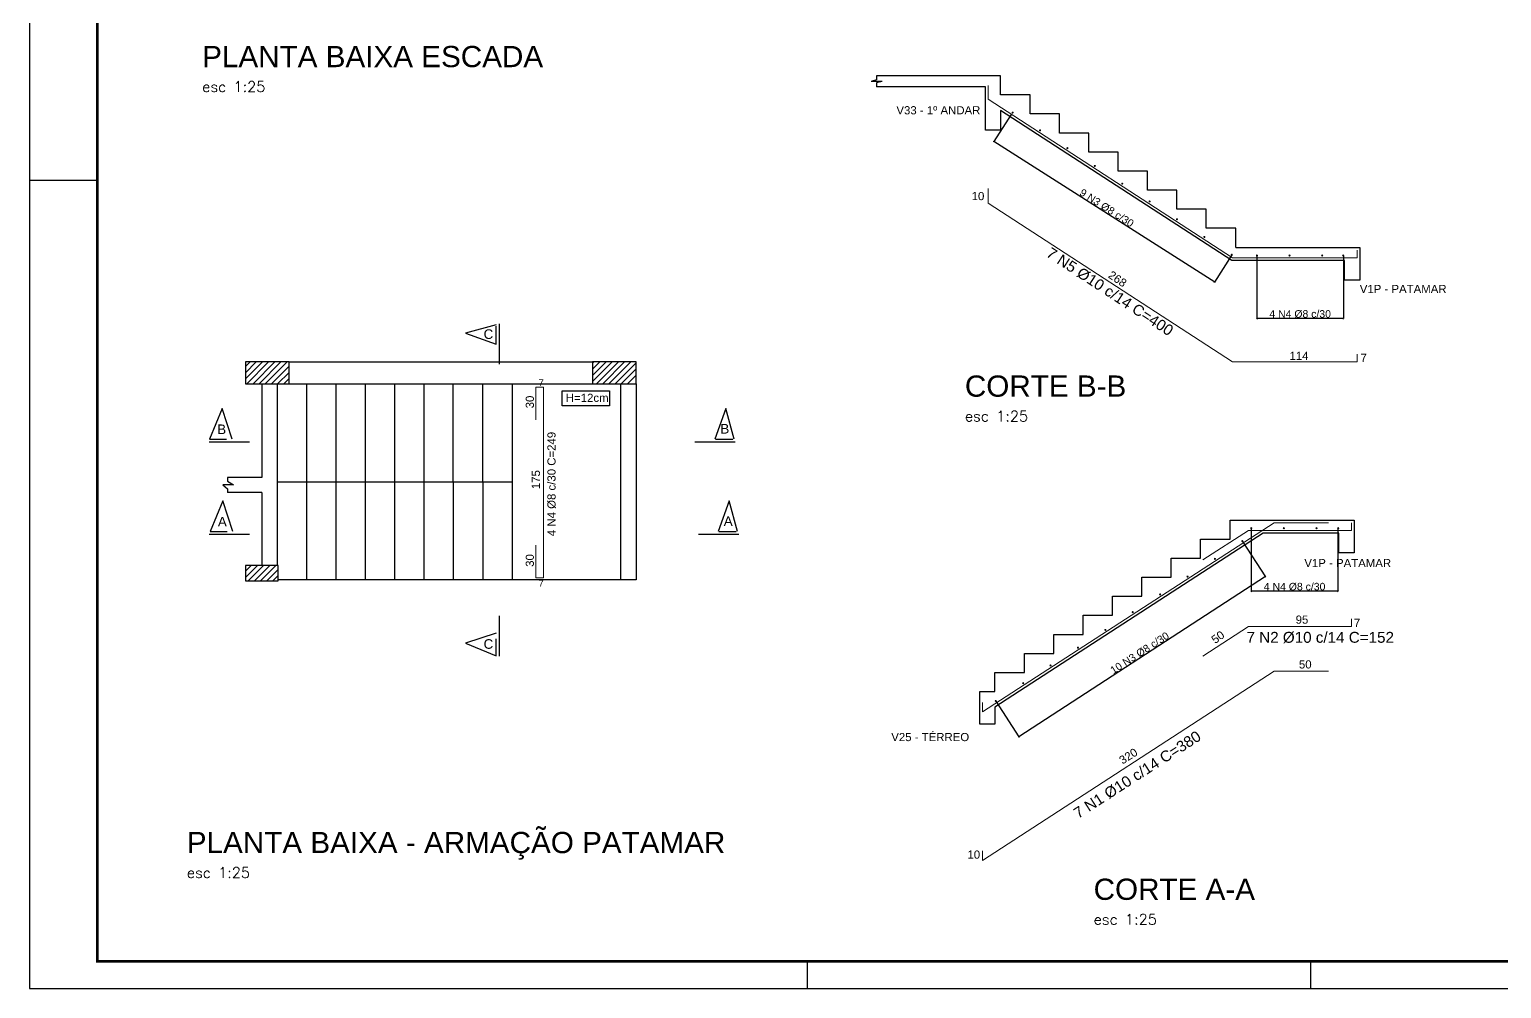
# Model space of a CAD drawing. Header units: millimetres. Extents: x 347 to 1066, y -68 to -9.
# Drawn here: x 527.6 to 581.7, y -68.2 to -32.9 of the extents above; entities that cross this region are included whole.
import ezdxf

# ---------------------------------------------------------------- set-up
doc = ezdxf.new("R2010")
doc.units = ezdxf.units.MM
doc.linetypes.add('HIDDEN', pattern=[9.525, 6.35, -3.175])
doc.layers.add('ARM_LONGITUDINAL_Ø10', color=33, linetype='Continuous', lineweight=9)
doc.layers.add('ARM_LONGITUDINAL_Ø8', color=32, linetype='Continuous', lineweight=9)
for name, color, linetype in [('ARQ-FOLHA', 7, 'Continuous'), ('ARQ-TEXTO4', 1, 'Continuous'), ('COTA CYPE', 31, 'Continuous'), ('LINHAS GERAIS.', 7, 'Continuous')]:
    doc.layers.add(name, color=color, linetype=linetype)
doc.styles.add('ROMANS', font='romans.shx')
doc.styles.get("Standard").update_dxf_attribs({"font": 'arial.ttf'})
doc.dimstyles.new('Copy of 1-50', dxfattribs={"dimscale": 0.05, "dimtxt": 7.5, "dimasz": 0.8, "dimexe": 0.1, "dimexo": 0.2, "dimgap": 0.3, "dimtad": 1, "dimdec": 1, "dimlfac": 25, "dimzin": 1, "dimtxsty": 'Standard', "dimblk": 'OBLIQUE', "dimcen": 10, "dimdle": 0.1, "dimclrd": 7, "dimclre": 8, "dimclrt": 256, "dimadec": 0, "dimazin": 2, "dimtfac": 1, "dimtdec": 1, "dimtmove": 2, "dimatfit": 0, "dimldrblk": 'OBLIQUE', "dimfxl": 0, "dimlwd": -1, "dimlwe": -1, "dimarcsym": 0})

# ---------------------------------------------------------------- blocks, each defined once
blk = doc.blocks.new('FOLHA A1')
at = {"layer": 'ARQ-FOLHA'}
for p, q in [((0, 0), (0, -594)), ((0, -297), (25, -297)), ((286, -594), (286, -584)), ((471, -594), (471, -584)), ((0, -594), (841, -594))]:
    blk.add_line(p, q, dxfattribs=at)
at = {"layer": 'ARQ-FOLHA', "const_width": 1}
blk.add_lwpolyline([(25, -10), (25, -584), (831, -584), (831, -10), (25, -10)], dxfattribs=at)
blk = doc.blocks.new('_OBLIQUE')
at = {"color": 0, "linetype": 'ByBlock'}
blk.add_line((-0.5, -0.5), (0.5, 0.5), dxfattribs=at)
blk = doc.blocks.new('*D369')
at = {"layer": 'COTA CYPE', "color": 8}
for p, q in [((572.489, -51.273), (572.489, -53.581)), ((575.678, -51.273), (575.678, -53.581))]:
    blk.add_line(p, q, dxfattribs=at)
at = {"layer": 'COTA CYPE', "color": 7}
blk.add_line((575.683, -53.576), (572.484, -53.576), dxfattribs=at)
at = {"layer": 'Defpoints', "color": 0}
for p in [(572.489, -51.263), (575.678, -51.263), (572.489, -53.576)]:
    blk.add_point(p, dxfattribs=at)
at = {"layer": 'COTA CYPE', "color": 7, "xscale": 0.04000000000000001, "yscale": 0.04000000000000001, "zscale": 0.04000000000000001, "rotation": 180}
blk.add_blockref('_OBLIQUE', (572.489, -53.576), dxfattribs=at)
at = {"layer": 'COTA CYPE', "color": 7, "xscale": 0.04000000000000001, "yscale": 0.04000000000000001, "zscale": 0.04000000000000001}
blk.add_blockref('_OBLIQUE', (575.678, -53.576), dxfattribs=at)
at = {"layer": 'COTA CYPE', "insert": (574.084, -53.413), "char_height": 0.275, "width": 4.43769, "attachment_point": 5}
blk.add_mtext('4 N4 %%C8 c/30', dxfattribs=at)
blk = doc.blocks.new('*D370')
at = {"layer": 'COTA CYPE', "color": 8}
for p, q in [((572.167, -51.746), (573.012, -53.048)), ((563.106, -57.622), (563.95, -58.925))]:
    blk.add_line(p, q, dxfattribs=at)
at = {"layer": 'COTA CYPE', "color": 7}
blk.add_line((573.013, -53.042), (563.943, -58.923), dxfattribs=at)
at = {"layer": 'Defpoints', "color": 0}
for p in [(572.162, -51.737), (563.1, -57.614), (563.948, -58.921)]:
    blk.add_point(p, dxfattribs=at)
at = {"layer": 'COTA CYPE', "color": 7, "xscale": 0.04000000000000001, "yscale": 0.04000000000000001, "zscale": 0.04000000000000001}
for p, rotation in [((573.009, -53.044), 32.96198983538624), ((563.948, -58.921), 212.9619898353862)]:
    blk.add_blockref('_OBLIQUE', p, dxfattribs=dict(at, rotation=rotation))
at = {"layer": 'COTA CYPE', "insert": (568.39, -55.846), "char_height": 0.275, "width": 5.68076, "attachment_point": 5, "rotation": 32.962}
blk.add_mtext('10 N3 %%C8 c/30', dxfattribs=at)
blk = doc.blocks.new('*D371')
at = {"layer": 'COTA CYPE', "color": 8}
for p, q in [((572.698, -41.254), (572.698, -43.562)), ((575.878, -41.254), (575.878, -43.562))]:
    blk.add_line(p, q, dxfattribs=at)
at = {"layer": 'COTA CYPE', "color": 7}
blk.add_line((575.883, -43.557), (572.693, -43.557), dxfattribs=at)
at = {"layer": 'Defpoints', "color": 0}
for p in [(572.698, -41.244), (575.878, -41.244), (572.698, -43.557)]:
    blk.add_point(p, dxfattribs=at)
at = {"layer": 'COTA CYPE', "color": 7, "xscale": 0.04000000000000001, "yscale": 0.04000000000000001, "zscale": 0.04000000000000001, "rotation": 180}
blk.add_blockref('_OBLIQUE', (572.698, -43.557), dxfattribs=at)
at = {"layer": 'COTA CYPE', "color": 7, "xscale": 0.04000000000000001, "yscale": 0.04000000000000001, "zscale": 0.04000000000000001}
blk.add_blockref('_OBLIQUE', (575.878, -43.557), dxfattribs=at)
at = {"layer": 'COTA CYPE', "insert": (574.288, -43.394), "char_height": 0.275, "width": 4.43769, "attachment_point": 5}
blk.add_mtext('4 N4 %%C8 c/30', dxfattribs=at)
blk = doc.blocks.new('*D372')
at = {"layer": 'COTA CYPE', "color": 8}
for p, q in [((563.667, -36.061), (563.032, -37.059)), ((571.779, -41.223), (571.144, -42.221))]:
    blk.add_line(p, q, dxfattribs=at)
at = {"layer": 'COTA CYPE', "color": 7}
blk.add_line((571.151, -42.22), (563.031, -37.052), dxfattribs=at)
at = {"layer": 'Defpoints', "color": 0}
for p in [(563.673, -36.052), (563.035, -37.055), (571.785, -41.215)]:
    blk.add_point(p, dxfattribs=at)
at = {"layer": 'COTA CYPE', "color": 7, "xscale": 0.04000000000000001, "yscale": 0.04000000000000001, "zscale": 0.04000000000000001}
for p, rotation in [((563.035, -37.055), 147.5262374383181), ((571.147, -42.217), 327.5262374383181)]:
    blk.add_blockref('_OBLIQUE', p, dxfattribs=dict(at, rotation=rotation))
at = {"layer": 'COTA CYPE', "insert": (567.178, -39.498), "char_height": 0.275, "width": 7.39169, "attachment_point": 5, "rotation": 327.5262}
blk.add_mtext('9 N3 %%C8 c/30', dxfattribs=at)

msp = doc.modelspace()

# ---------------------------------------------------------------- hatches: boundary and pattern name
at = {"layer": 'ARM_LONGITUDINAL_Ø8'}
h = msp.add_hatch(color=256, dxfattribs=at)
h.dxf.hatch_style = 1
edge = h.paths.add_edge_path()
edge.add_arc((563.7184, -35.9931), 0.04, 180, 540, ccw=False)
h = msp.add_hatch(color=256, dxfattribs=at)
h.dxf.hatch_style = 1
edge = h.paths.add_edge_path()
edge.add_arc((564.7254, -36.6458), 0.04, 180, 540, ccw=False)
h = msp.add_hatch(color=256, dxfattribs=at)
h.dxf.hatch_style = 1
edge = h.paths.add_edge_path()
edge.add_arc((565.7324, -37.2985), 0.04, 180, 540, ccw=False)
h = msp.add_hatch(color=256, dxfattribs=at)
h.dxf.hatch_style = 1
edge = h.paths.add_edge_path()
edge.add_arc((566.7394, -37.9511), 0.04, 180, 540, ccw=False)
h = msp.add_hatch(color=256, dxfattribs=at)
h.dxf.hatch_style = 1
edge = h.paths.add_edge_path()
edge.add_arc((567.7464, -38.6038), 0.04, 180, 540, ccw=False)
h = msp.add_hatch(color=256, dxfattribs=at)
h.dxf.hatch_style = 1
edge = h.paths.add_edge_path()
edge.add_arc((568.7534, -39.2565), 0.04, 180, 540, ccw=False)
h = msp.add_hatch(color=256, dxfattribs=at)
h.dxf.hatch_style = 1
edge = h.paths.add_edge_path()
edge.add_arc((569.7603, -39.9092), 0.04, 180, 540, ccw=False)
h = msp.add_hatch(color=256, dxfattribs=at)
h.dxf.hatch_style = 1
edge = h.paths.add_edge_path()
edge.add_arc((570.7673, -40.5618), 0.04, 180, 540, ccw=False)
h = msp.add_hatch(color=256, dxfattribs=at)
h.dxf.hatch_style = 1
edge = h.paths.add_edge_path()
edge.add_arc((571.7743, -41.2145), 0.04, 180, 540, ccw=False)
h = msp.add_hatch(color=256, dxfattribs=at)
h.dxf.hatch_style = 1
edge = h.paths.add_edge_path()
edge.add_arc((572.6984, -41.2439), 0.04, 180, 540, ccw=False)
h = msp.add_hatch(color=256, dxfattribs=at)
h.dxf.hatch_style = 1
edge = h.paths.add_edge_path()
edge.add_arc((573.8984, -41.2439), 0.04, 180, 540, ccw=False)
h = msp.add_hatch(color=256, dxfattribs=at)
h.dxf.hatch_style = 1
edge = h.paths.add_edge_path()
edge.add_arc((575.0984, -41.2439), 0.04, 180, 540, ccw=False)
h = msp.add_hatch(color=256, dxfattribs=at)
h.dxf.hatch_style = 1
edge = h.paths.add_edge_path()
edge.add_arc((575.8694, -41.2439), 0.04, 180, 540, ccw=False)
h = msp.add_hatch(color=256, dxfattribs=at)
h.dxf.hatch_style = 1
edge = h.paths.add_edge_path()
edge.add_arc((572.4901, -51.2627), 0.04, 180, 540, ccw=False)
h = msp.add_hatch(color=256, dxfattribs=at)
h.dxf.hatch_style = 1
edge = h.paths.add_edge_path()
edge.add_arc((573.6901, -51.2627), 0.04, 180, 540, ccw=False)
h = msp.add_hatch(color=256, dxfattribs=at)
h.dxf.hatch_style = 1
edge = h.paths.add_edge_path()
edge.add_arc((574.8901, -51.2627), 0.04, 180, 540, ccw=False)
h = msp.add_hatch(color=256, dxfattribs=at)
h.dxf.hatch_style = 1
edge = h.paths.add_edge_path()
edge.add_arc((575.6864, -51.2627), 0.04, 180, 540, ccw=False)
h = msp.add_hatch(color=256, dxfattribs=at)
h.dxf.hatch_style = 1
edge = h.paths.add_edge_path()
edge.add_arc((572.1621, -51.7358), 0.04, 180, 540, ccw=False)
h = msp.add_hatch(color=256, dxfattribs=at)
h.dxf.hatch_style = 1
edge = h.paths.add_edge_path()
edge.add_arc((571.1551, -52.3884), 0.04, 180, 540, ccw=False)
h = msp.add_hatch(color=256, dxfattribs=at)
h.dxf.hatch_style = 1
edge = h.paths.add_edge_path()
edge.add_arc((570.1481, -53.0411), 0.04, 180, 540, ccw=False)
h = msp.add_hatch(color=256, dxfattribs=at)
h.dxf.hatch_style = 1
edge = h.paths.add_edge_path()
edge.add_arc((569.1411, -53.6938), 0.04, 180, 540, ccw=False)
h = msp.add_hatch(color=256, dxfattribs=at)
h.dxf.hatch_style = 1
edge = h.paths.add_edge_path()
edge.add_arc((568.1341, -54.3464), 0.04, 180, 540, ccw=False)
h = msp.add_hatch(color=256, dxfattribs=at)
h.dxf.hatch_style = 1
edge = h.paths.add_edge_path()
edge.add_arc((567.1272, -54.9991), 0.04, 180, 540, ccw=False)
h = msp.add_hatch(color=256, dxfattribs=at)
h.dxf.hatch_style = 1
edge = h.paths.add_edge_path()
edge.add_arc((566.1202, -55.6518), 0.04, 180, 540, ccw=False)
h = msp.add_hatch(color=256, dxfattribs=at)
h.dxf.hatch_style = 1
edge = h.paths.add_edge_path()
edge.add_arc((565.1132, -56.3045), 0.04, 180, 540, ccw=False)
h = msp.add_hatch(color=256, dxfattribs=at)
h.dxf.hatch_style = 1
edge = h.paths.add_edge_path()
edge.add_arc((564.1062, -56.9571), 0.04, 180, 540, ccw=False)
h = msp.add_hatch(color=256, dxfattribs=at)
h.dxf.hatch_style = 1
edge = h.paths.add_edge_path()
edge.add_arc((563.0992, -57.6098), 0.04, 180, 540, ccw=False)

# ---------------------------------------------------------------- linework, layer by layer
for p, q in [((558.7184, -34.7836), (558.5184, -34.8436)), ((558.9184, -34.8436), (558.5184, -34.8436)), ((563.2784, -34.6436), (558.7184, -34.6436)), ((558.7184, -34.6436), (558.7184, -34.7836)), ((558.9184, -34.8436), (558.7184, -34.9036)), ((558.7184, -34.9036), (558.7184, -35.0436)), ((562.7184, -35.0436), (558.7184, -35.0436)), ((563.2784, -35.3436), (563.2784, -34.6436)), ((571.7765, -41.4236), (563.2784, -35.9156)), ((571.9184, -40.9436), (576.4784, -40.9436)), ((576.4784, -40.9436), (576.4784, -42.1436)), ((575.9184, -41.4236), (571.7765, -41.4236)), ((575.9184, -42.1436), (575.9184, -41.4236)), ((576.4784, -42.1436), (575.9184, -42.1436)), ((537.1201, -45.1545), (548.3201, -45.1545)), ((536.1201, -45.9545), (536.1201, -49.3945)), ((536.6801, -45.9545), (536.6801, -52.6345)), ((537.1201, -45.9545), (548.3201, -45.9545)), ((537.7601, -45.9545), (537.7601, -53.1545)), ((538.8401, -45.9545), (538.8401, -53.1545)), ((539.9201, -45.9545), (539.9201, -53.1545)), ((541.0001, -45.9545), (541.0001, -53.1545)), ((542.0801, -45.9545), (542.0801, -53.1545)), ((543.1601, -49.5545), (543.1601, -45.9545)), ((544.2401, -49.5545), (544.2401, -45.9545)), ((545.3201, -45.9545), (545.3201, -53.1545)), ((549.3201, -53.1545), (549.3201, -45.9545)), ((549.8801, -45.9545), (549.8801, -53.1545)), ((536.1201, -49.3945), (534.8622, -49.3945)), ((536.6801, -49.5545), (545.3201, -49.5545)), ((543.1601, -49.5545), (543.1601, -53.1545)), ((544.2401, -49.5545), (544.2401, -53.1545)), ((536.1201, -49.9545), (534.8622, -49.9545)), ((536.1201, -49.9545), (536.1201, -52.6345)), ((571.7175, -50.9624), (576.2701, -50.9624)), ((576.2701, -50.9624), (576.2701, -52.1624)), ((572.932, -51.4424), (563.0701, -57.8344)), ((575.7101, -51.4424), (572.932, -51.4424)), ((575.7101, -52.1624), (575.7101, -51.4424)), ((576.2701, -52.1624), (575.7101, -52.1624)), ((549.8801, -53.1545), (536.7201, -53.1545)), ((562.5101, -58.4624), (562.5101, -57.2624)), ((563.0701, -57.8344), (563.0701, -58.4624)), ((563.0701, -58.4624), (562.5101, -58.4624))]:
    msp.add_line(p, q)
at = {"linetype": 'Continuous'}
for p, q in [((535.5201, -45.326), (535.6916, -45.1545)), ((535.5201, -45.5523), (535.9179, -45.1545)), ((535.5201, -45.7786), (536.1442, -45.1545)), ((535.5704, -45.9545), (536.3704, -45.1545)), ((535.7967, -45.9545), (536.5967, -45.1545)), ((536.023, -45.9545), (536.823, -45.1545)), ((536.2493, -45.9545), (537.0493, -45.1545)), ((536.4755, -45.9545), (537.1201, -45.3099)), ((548.2801, -45.1974), (548.323, -45.1545)), ((548.2801, -45.4236), (548.5492, -45.1545)), ((548.2801, -45.6499), (548.7755, -45.1545)), ((548.2801, -45.8762), (549.0018, -45.1545)), ((548.4281, -45.9545), (549.2281, -45.1545)), ((548.6543, -45.9545), (549.4543, -45.1545)), ((548.8806, -45.9545), (549.6806, -45.1545)), ((549.1069, -45.9545), (549.8801, -45.1813)), ((549.3332, -45.9545), (549.8801, -45.4076)), ((536.7018, -45.9545), (537.1201, -45.5362)), ((536.9281, -45.9545), (537.1201, -45.7625)), ((549.5594, -45.9545), (549.8801, -45.6338)), ((535.5201, -52.8448), (535.7304, -52.6345)), ((535.5201, -53.0711), (535.9567, -52.6345)), ((535.623, -53.1945), (536.183, -52.6345)), ((535.8493, -53.1945), (536.4093, -52.6345)), ((536.0755, -53.1945), (536.6355, -52.6345)), ((536.3018, -53.1945), (536.7201, -52.7762)), ((536.5281, -53.1945), (536.7201, -53.0025))]:
    msp.add_line(p, q, dxfattribs=at)
for points in [[(563.2784, -35.9156), (563.2784, -36.6436), (562.7184, -36.6436), (562.7184, -35.0436)], [(563.2784, -35.3383), (563.2784, -35.3436)], [(571.9184, -40.9436), (571.9184, -40.2436), (570.8384, -40.2436), (570.8384, -39.5436), (569.7584, -39.5436), (569.7584, -38.8436), (568.6784, -38.8436), (568.6784, -38.1436), (567.5984, -38.1436), (567.5984, -37.4436), (566.5184, -37.4436), (566.5184, -36.7436), (565.4384, -36.7436), (565.4384, -36.0436), (564.3584, -36.0436), (564.3584, -35.3436), (563.2784, -35.3436)], [(534.8622, -49.3945), (534.8622, -49.535), (535.0819, -49.6745), (534.6936, -49.6745), (534.8622, -49.8103), (534.8622, -49.9545)], [(563.0701, -57.2624), (563.0701, -56.5624), (564.1501, -56.5624), (564.1501, -55.8624), (565.2301, -55.8624), (565.2301, -55.1624), (566.3101, -55.1624), (566.3101, -54.4624), (567.3901, -54.4624), (567.3901, -53.7624), (568.4701, -53.7624), (568.4701, -53.0624), (569.5501, -53.0624), (569.5501, -52.3624), (570.6301, -52.3624), (570.6301, -51.6624), (571.7101, -51.6624), (571.7101, -50.9624), (571.7175, -50.9624)], [(562.5101, -57.2624), (563.0701, -57.2624)]]:
    msp.add_lwpolyline(points)
for points in [[(535.5201, -45.9545), (537.1201, -45.9545), (537.1201, -45.1545), (535.5201, -45.1545), (535.5201, -45.9545)], [(548.2801, -45.9545), (549.8801, -45.9545), (549.8801, -45.1545), (548.2801, -45.1545), (548.2801, -45.9545)], [(535.5201, -53.1945), (536.7201, -53.1945), (536.7201, -52.6345), (535.5201, -52.6345), (535.5201, -53.1945)]]:
    msp.add_lwpolyline(points, close=True)
at = {"layer": 'ARM_LONGITUDINAL_Ø10'}
for p, q in [((573.3345, -51.0624), (562.6101, -58.0134)), ((575.3345, -51.0624), (573.3345, -51.0624)), ((573.3345, -56.5159), (562.6101, -63.4668)), ((575.3345, -56.5159), (573.3345, -56.5159)), ((562.6101, -57.6644), (562.6101, -58.0134)), ((562.6101, -63.1178), (562.6101, -63.4668))]:
    msp.add_line(p, q, dxfattribs=at)
for points in [[(576.3784, -41.0436), (576.3784, -41.3236), (571.8061, -41.3236), (562.8184, -35.4983), (562.8184, -35.0017)], [(576.3784, -44.8705), (576.3784, -45.1505), (571.8061, -45.1505), (562.8184, -39.3252), (562.8184, -38.7845)], [(576.1701, -51.0624), (576.1701, -51.3424), (572.3877, -51.3424), (570.7094, -52.4302)], [(576.1701, -54.5918), (576.1701, -54.8718), (572.3877, -54.8718), (570.7094, -55.9596)]]:
    msp.add_lwpolyline(points, dxfattribs=at)
at = {"layer": 'ARM_LONGITUDINAL_Ø8'}
for p, q in [((546.1986, -46.0813), (546.1986, -47.2813)), ((546.1986, -53.0813), (546.1986, -51.8813))]:
    msp.add_line(p, q, dxfattribs=at)
msp.add_lwpolyline([(546.1986, -53.0813), (546.4786, -53.0813), (546.4786, -46.0813), (546.1986, -46.0813)], dxfattribs=at)
at = {"layer": 'COTA CYPE'}
msp.add_lwpolyline([(547.1611, -46.216), (548.8947, -46.216), (548.8947, -46.7646), (547.1611, -46.7646)], close=True, dxfattribs=at)
at = {"layer": 'LINHAS GERAIS.'}
for p, q in [((544.7382, -43.7955), (543.6085, -44.0988)), ((544.8432, -43.7503), (544.8432, -45.2326)), ((543.6085, -44.0988), (544.7382, -44.5019)), ((534.6617, -46.8653), (534.1929, -47.9949)), ((535.0269, -47.9949), (534.6617, -46.8653)), ((553.1772, -46.8653), (552.774, -47.9949)), ((553.4805, -47.9949), (553.1772, -46.8653)), ((535.673, -48.0999), (534.1907, -48.0999)), ((553.5257, -48.0999), (552.0434, -48.0999)), ((534.6866, -50.2583), (534.2178, -51.3879)), ((535.0518, -51.3879), (534.6866, -50.2583)), ((553.3015, -50.2583), (552.8984, -51.3879)), ((553.6049, -51.3879), (553.3015, -50.2583)), ((535.673, -51.4929), (534.1907, -51.4929)), ((553.65, -51.4929), (552.1678, -51.4929)), ((544.8432, -54.4763), (544.8432, -55.9586)), ((544.7382, -55.1225), (543.6085, -55.4877)), ((543.6085, -55.4877), (544.7382, -55.9565))]:
    msp.add_line(p, q, dxfattribs=at)
at = {"layer": 'LINHAS GERAIS.', "linetype": 'HIDDEN', "ltscale": 0.1}
for p, q in [((544.7382, -44.476), (544.7382, -43.7955)), ((534.1929, -47.9949), (535.0269, -47.9949)), ((552.8, -47.9949), (553.4805, -47.9949)), ((534.2178, -51.3879), (535.0518, -51.3879)), ((552.9244, -51.3879), (553.6049, -51.3879)), ((544.7382, -55.9565), (544.7382, -55.1225))]:
    msp.add_line(p, q, dxfattribs=at)

# ---------------------------------------------------------------- block references
at = {"layer": 'ARQ-FOLHA', "xscale": 0.1, "yscale": 0.1, "zscale": 0.1}
msp.add_blockref('FOLHA A1', (527.579, -8.7761), dxfattribs=at)

# ---------------------------------------------------------------- texts
for s, width, gutter_width, heights, insert, char_height, attachment_point in [('{\\C2;V33 - 1º ANDAR}', 3.846796, 37.5, [0.657], (562.534, -36.0608), 0.3, 9), ('{\\C2;10}', 2.728275, 37.5, [0], (562.6787, -39.2135), 0.3, 9), ('{\\C2;V1P - PATAMAR}', 3.306106, 37.5, [0], (579.6698, -42.6232), 0.3, 9), ('{\\C2;114}', 2.728275, 37.5, [0], (574.5945, -45.0797), 0.3, 9), ('{\\C2;7}', 2.728275, 37.5, [0], (576.739, -45.1518), 0.3, 9), ('{\\C2;7}', 2.249494, 30.9192, [0], (546.2904, -46.0431), 0.24735, 7), ('{\\C2;H=12cm}', 2.728275, 37.5, [0], (547.2954, -46.6259), 0.3, 7), ('{\\C2;V1P - PATAMAR}', 3.306106, 37.5, [0], (577.6321, -52.6919), 0.3, 9), ('{\\C2;7}', 2.249494, 30.9192, [0], (546.2904, -53.4114), 0.24735, 7), ('{\\C2;95}', 2.728275, 37.5, [0], (574.5879, -54.7752), 0.3, 9), ('{\\C2;7}', 2.728275, 37.5, [0], (576.4964, -54.8888), 0.3, 9), ('{\\C2;7 N2 %%C10 c/14 C=152}', 13.444516, 2, [0.4536], (575.0269, -55.0718), 0.4, 2), ('{\\C2;50}', 2.728275, 37.5, [0], (574.7097, -56.4202), 0.3, 9), ('{\\C2;V25 - TÉRREO}', 5.54504, 37.5, [0.5544], (562.1222, -59.0899), 0.3, 9), ('{\\C2;10}', 2.728275, 37.5, [0], (562.5246, -63.4082), 0.3, 9)]:
    msp.add_mtext_dynamic_manual_height_columns(s, width=width, gutter_width=gutter_width, heights=heights, dxfattribs=dict(insert=insert, char_height=char_height, attachment_point=attachment_point))
for s, width, gutter_width, heights, insert, char_height, attachment_point, rotation in [('{\\C2;7 N5 %%C10 c/14 C=400}', 9.844078, 2, [0.9567], (567.4079, -42.401), 0.4, 2, 326.81014), ('{\\C2;268}', 2.728275, 37.5, [0], (567.7788, -42.4269), 0.3, 9, 325.91446), ('{\\C2;30}', 2.728275, 37.5, [0], (546.1257, -46.8579), 0.3, 7, 90), ('{\\C2;4 N4 %%C8 c/30 C=249}', 6.588709, 1.5, [0.6173], (546.6182, -49.6376), 0.3, 2, 90), ('{\\C2;175}', 2.728275, 37.5, [0], (546.3494, -49.8285), 0.3, 7, 90), ('{\\C2;30}', 2.728275, 37.5, [0], (546.1257, -52.6812), 0.3, 7, 90), ('{\\C2;50}', 2.728275, 37.5, [0], (571.5426, -55.2552), 0.3, 9, 35.50596), ('{\\C2;7 N1 %%C10 c/14 C=380}', 11.628616, 2, [1.072], (568.1907, -60.1446), 0.4, 2, 32.78399), ('{\\C2;320}', 2.728275, 37.5, [0], (568.3497, -59.5795), 0.3, 9, 32.28606)]:
    msp.add_mtext_dynamic_manual_height_columns(s, width=width, gutter_width=gutter_width, heights=heights, dxfattribs=dict(insert=insert, char_height=char_height, attachment_point=attachment_point, rotation=rotation))
at = {"layer": 'ARQ-TEXTO4', "color": 31, "char_height": 0.39, "width": 29.650864, "attachment_point": 1, "style": 'ROMANS'}
for s, insert in [('{\\fArial|b0|i0|c0|p34;\\H2x;\\C4;PLANTA BAIXA ESCADA\\P\\Fromans|c0;\\H0.50002x;\\C2;esc 1:25}', (533.9277, -33.5431)), ('{\\fArial|b0|i0|c0|p34;\\H2x;\\C4;CORTE B-B\\P\\Fromans|c0;\\H0.50002x;\\C2;esc 1:25}', (561.9642, -45.6507)), ('{\\fArial|b0|i0|c0|p34;\\H2x;\\C4;PLANTA BAIXA - ARMAÇÃO PATAMAR\\P\\Fromans|c0;\\H0.50002x;\\C2;esc 1:25}', (533.3627, -62.421)), ('{\\fArial|b0|i0|c0|p34;\\H2x;\\C4;CORTE A-A\\P\\Fromans|c0;\\H0.50002x;\\C2;esc 1:25}', (566.6961, -64.1382))]:
    msp.add_mtext(s, dxfattribs=dict(at, insert=insert))
at = {"layer": 'COTA CYPE'}
for s, p in [('C', (544.2734, -44.3079)), ('B', (534.4805, -47.805)), ('B', (552.9759, -47.7861)), ('A', (534.5054, -51.1981)), ('A', (553.1003, -51.1791)), ('C', (544.2734, -55.6935))]:
    msp.add_text(s, height=0.353, rotation=0.02767, dxfattribs=at).set_placement(p)

# ---------------------------------------------------------------- dimensions: what is measured, and where the dimension line sits
for p1, p2, distance, text, picture, middle in [((571.7847, -41.2147), (563.6729, -36.0521), 1.1883, '9 N3 %%C8 c/30', '*D372', (567.1783, -39.4983)), ((572.1619, -51.7374), (563.1001, -57.6137), 1.5575, '10 N3 %%C8 c/30', '*D370', (568.3897, -55.8455))]:
    dim = msp.add_aligned_dim(p1=p1, p2=p2, distance=distance, text=text, dimstyle='Copy of 1-50', override={"dimtxt": 5.5}, dxfattribs=at)
    dim.commit()
    dim.dimension.update_dxf_attribs({"geometry": picture, "text_midpoint": middle})
for base, p1, p2, picture, middle in [((572.6977, -43.5573), (575.8783, -41.2439), (572.6977, -41.2443), '*D371', (574.288, -43.3942)), ((572.4894, -53.5761), (575.6777, -51.2627), (572.4894, -51.2631), '*D369', (574.0836, -53.413))]:
    dim = msp.add_linear_dim(base=base, p1=p1, p2=p2, angle=180, text='4 N4 %%C8 c/30', dimstyle='Copy of 1-50', override={"dimtxt": 5.5}, dxfattribs=at)
    dim.commit()
    dim.dimension.update_dxf_attribs({"geometry": picture, "text_midpoint": middle})

doc.saveas('drawing.dxf')
